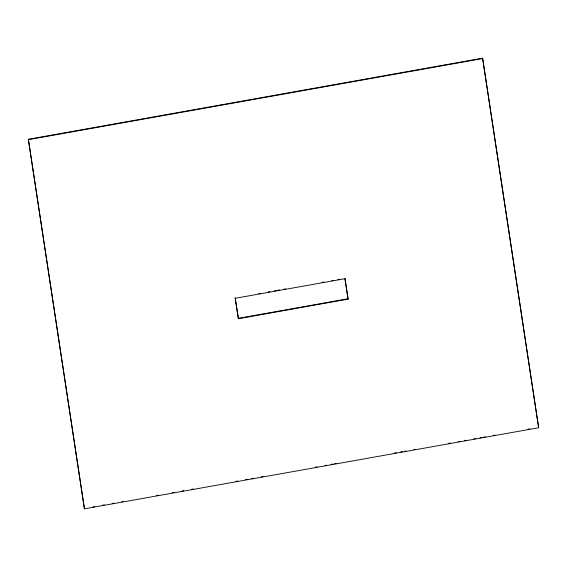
<?xml version="1.0" encoding="UTF-8"?>
<svg xmlns="http://www.w3.org/2000/svg" width="567" height="567" viewBox="0 0 567 567"><rect width="100%" height="100%" fill="white"/><g stroke="black" fill="none" stroke-linecap="round" stroke-linejoin="round"><path stroke-width="0.85" d="M28.35 139.269L482.56 58.153L482.701 58.557L538.65 427.731L84.44 508.847L28.35 139.269L84.44 508.847M28.492 139.673L482.701 58.557M258.672 293.685L260.416 293.373M268.255 291.97L269.991 291.665M274.35 290.885L276.086 290.573M277.83 290.261L279.574 289.95M283.925 289.17L285.669 288.865M322.24 282.331L323.977 282.019M331.815 280.622L333.559 280.311M337.911 279.531L339.654 279.219M235.305 298.285L345.019 278.695L348.117 299.142L238.402 318.739L235.163 297.881L238.402 318.739M238.268 318.335L347.975 298.738L348.117 299.142M93.016 506.884L94.76 506.572M102.606 505.176L104.349 504.864M112.195 503.461L113.939 503.149M121.785 501.745L123.528 501.434M156.662 495.523L158.406 495.211M172.354 492.716L174.097 492.404M181.943 491.001L183.687 490.696M191.533 489.293L193.276 488.981M235.992 481.348L237.736 481.043M245.582 479.639L247.325 479.328M251.684 478.548L253.428 478.236M261.274 476.833L263.017 476.521M315.33 467.18L317.073 466.868M324.919 465.472L326.663 465.16M331.022 464.38L332.765 464.068M334.509 463.756L336.252 463.445M394.66 453.012L396.404 452.7M400.763 451.927L402.506 451.616M404.25 451.304L405.993 450.992M413.839 449.588L415.583 449.277M448.717 443.359L450.46 443.047M458.306 441.65L460.05 441.339M464.408 440.559L466.152 440.247M473.998 438.844L475.741 438.532M480.1 437.752L481.844 437.441M483.587 437.136L485.331 436.824M493.177 435.421L494.92 435.109M528.047 429.191L529.791 428.879M538.65 427.731L482.56 58.153M344.878 278.291L347.975 298.738"/></g></svg>
